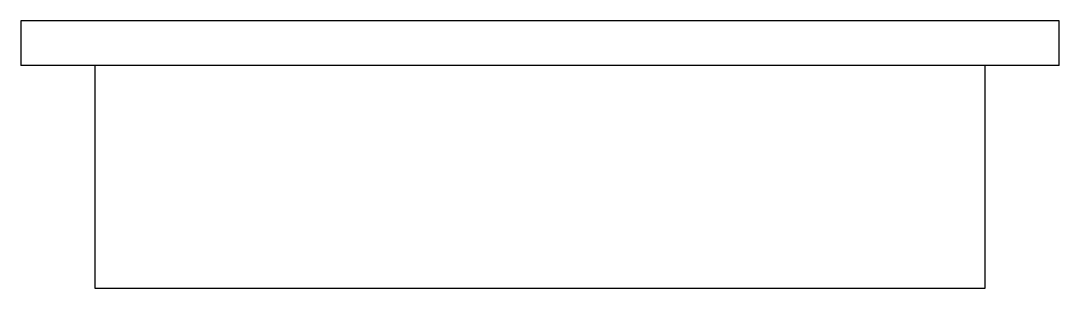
# Model space of a CAD drawing. Header units: millimetres. Extents: x -65.804 to -65.104, y 57.211 to 57.391.
import ezdxf

# ---------------------------------------------------------------- set-up
doc = ezdxf.new("R2010")
doc.units = ezdxf.units.MM
doc.header["$LTSCALE"] = 10
doc.layers.add('Inc_símbolos', color=2, linetype='Continuous')

msp = doc.modelspace()

# ---------------------------------------------------------------- linework, layer by layer
at = {"layer": 'Inc_símbolos'}
for p, q in [((-65.80396, 57.39112), (-65.80396, 57.36112)), ((-65.10396, 57.39112), (-65.80396, 57.39112)), ((-65.10396, 57.36112), (-65.10396, 57.39112)), ((-65.10396, 57.36112), (-65.80396, 57.36112))]:
    msp.add_line(p, q, dxfattribs=at)
at = {"layer": 'Inc_símbolos', "color": 3}
for p, q in [((-65.75396, 57.36112), (-65.75396, 57.21112)), ((-65.15396, 57.21112), (-65.15396, 57.36112)), ((-65.75396, 57.21112), (-65.15396, 57.21112))]:
    msp.add_line(p, q, dxfattribs=at)

doc.saveas('drawing.dxf')
